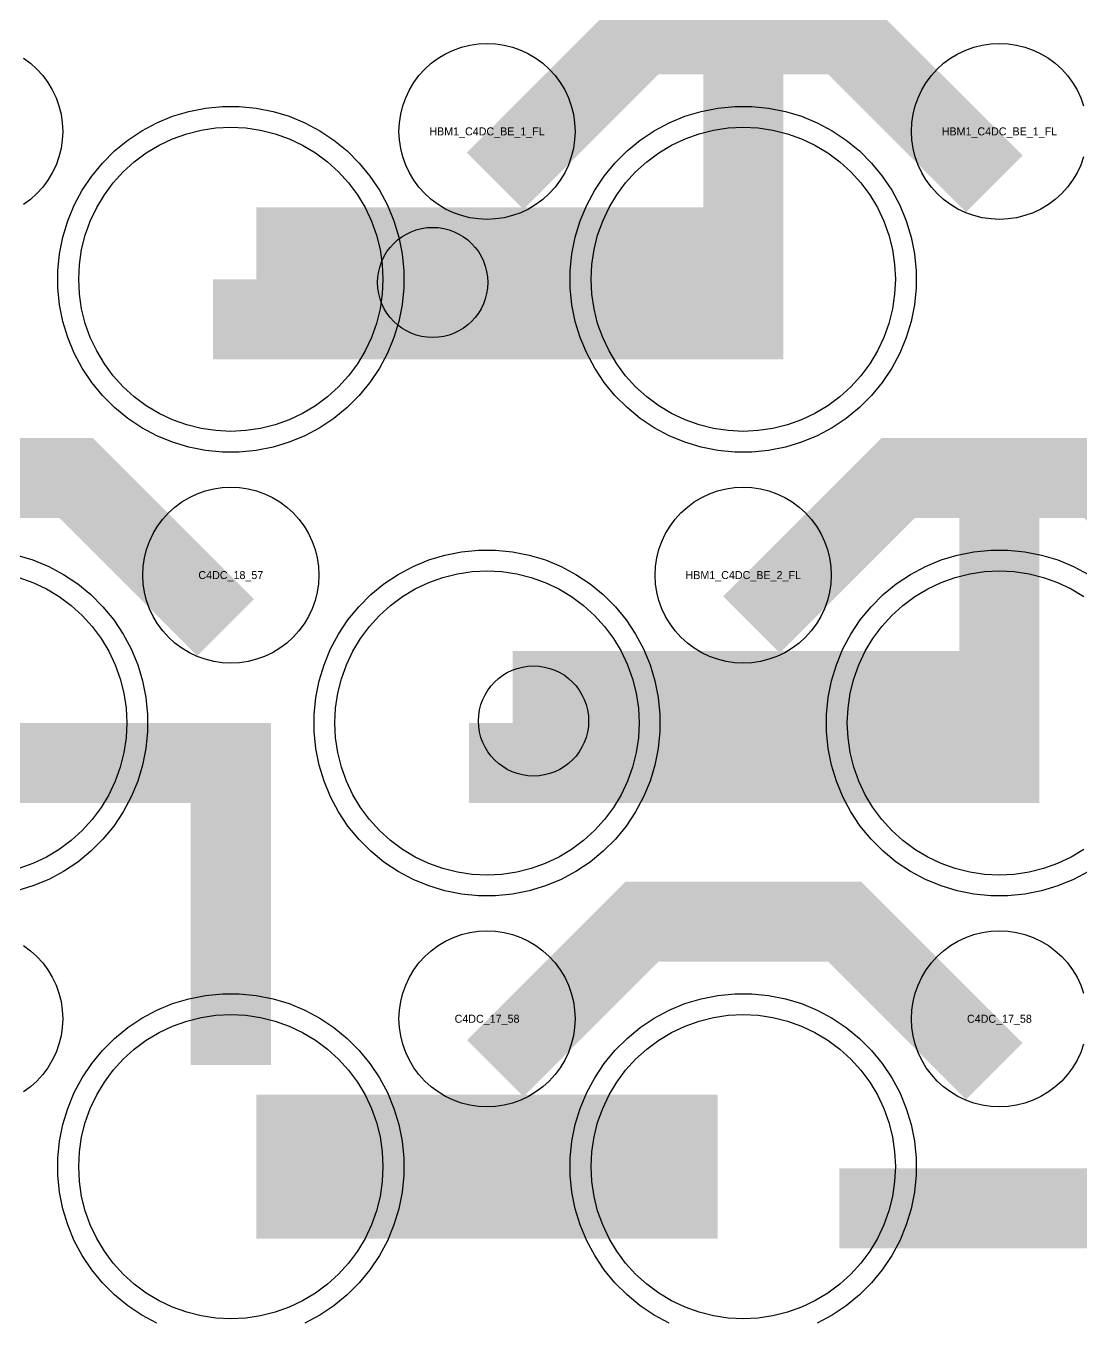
# Model space of a CAD drawing. Extents: x -11880 to 11880, y -14992 to 14992.
# Drawn here: x 6416 to 6745.5, y -12532.5 to -12127.7 of the extents above; entities that cross this region are included whole.
import ezdxf
from ezdxf.enums import TextEntityAlignment as Align

# ---------------------------------------------------------------- set-up
doc = ezdxf.new("R2010")
doc.units = 0
doc.header["$MEASUREMENT"] = 0
for name, color, linetype in [('GDS_775_DT_237', 138, 'CONTINUOUS'), ('RDL1_FS', 34, 'CONTINUOUS'), ('RDL_BS', 160, 'CONTINUOUS')]:
    doc.layers.add(name, color=color, linetype=linetype)

msp = doc.modelspace()

# ---------------------------------------------------------------- linework, layer by layer
at = {"layer": 'RDL1_FS'}
for points in [[(6480, -12254.354), (6475.343, -12254.125), (6470.732, -12253.441), (6466.209, -12252.309), (6461.819, -12250.737), (6457.605, -12248.745), (6453.605, -12246.347), (6449.86, -12243.569), (6446.406, -12240.439), (6443.276, -12236.985), (6440.498, -12233.24), (6438.1, -12229.24), (6436.108, -12225.026), (6434.536, -12220.636), (6433.404, -12216.113), (6432.72, -12211.502), (6432.491, -12206.845), (6432.72, -12202.188), (6433.404, -12197.577), (6434.536, -12193.054), (6436.108, -12188.664), (6438.1, -12184.45), (6440.498, -12180.45), (6443.276, -12176.705), (6446.406, -12173.251), (6449.86, -12170.121), (6453.605, -12167.343), (6457.605, -12164.945), (6461.819, -12162.953), (6466.209, -12161.381), (6470.732, -12160.249), (6475.343, -12159.565), (6480, -12159.336), (6484.657, -12159.565), (6489.268, -12160.249), (6493.791, -12161.381), (6498.181, -12162.953), (6502.395, -12164.945), (6506.395, -12167.343), (6510.14, -12170.121), (6513.594, -12173.251), (6516.724, -12176.705), (6519.502, -12180.45), (6521.9, -12184.45), (6523.892, -12188.664), (6525.464, -12193.054), (6526.596, -12197.577), (6527.28, -12202.188), (6527.509, -12206.845), (6527.28, -12211.502), (6526.596, -12216.113), (6525.464, -12220.636), (6523.892, -12225.026), (6521.9, -12229.24), (6519.502, -12233.24), (6516.724, -12236.985), (6513.594, -12240.439), (6510.14, -12243.569), (6506.395, -12246.347), (6502.395, -12248.745), (6498.181, -12250.737), (6493.791, -12252.309), (6489.268, -12253.441), (6484.657, -12254.125)], [(6640, -12254.354), (6635.343, -12254.125), (6630.732, -12253.441), (6626.209, -12252.309), (6621.819, -12250.737), (6617.605, -12248.745), (6613.605, -12246.347), (6609.86, -12243.569), (6606.406, -12240.439), (6603.276, -12236.985), (6600.498, -12233.24), (6598.1, -12229.24), (6596.108, -12225.026), (6594.536, -12220.636), (6593.404, -12216.113), (6592.72, -12211.502), (6592.491, -12206.845), (6592.72, -12202.188), (6593.404, -12197.577), (6594.536, -12193.054), (6596.108, -12188.664), (6598.1, -12184.45), (6600.498, -12180.45), (6603.276, -12176.705), (6606.406, -12173.251), (6609.86, -12170.121), (6613.605, -12167.343), (6617.605, -12164.945), (6621.819, -12162.953), (6626.209, -12161.381), (6630.732, -12160.249), (6635.343, -12159.565), (6640, -12159.336), (6644.657, -12159.565), (6649.268, -12160.249), (6653.791, -12161.381), (6658.181, -12162.953), (6662.395, -12164.945), (6666.395, -12167.343), (6670.14, -12170.121), (6673.594, -12173.251), (6676.724, -12176.705), (6679.502, -12180.45), (6681.9, -12184.45), (6683.892, -12188.664), (6685.464, -12193.054), (6686.596, -12197.577), (6687.28, -12202.188), (6687.509, -12206.845), (6687.28, -12211.502), (6686.596, -12216.113), (6685.464, -12220.636), (6683.892, -12225.026), (6681.9, -12229.24), (6679.502, -12233.24), (6676.724, -12236.985), (6673.594, -12240.439), (6670.14, -12243.569), (6666.395, -12246.347), (6662.395, -12248.745), (6658.181, -12250.737), (6653.791, -12252.309), (6649.268, -12253.441), (6644.657, -12254.125)], [(6560, -12392.919), (6555.343, -12392.69), (6550.732, -12392.006), (6546.209, -12390.874), (6541.819, -12389.302), (6537.605, -12387.31), (6533.605, -12384.912), (6529.86, -12382.134), (6526.406, -12379.004), (6523.276, -12375.55), (6520.498, -12371.805), (6518.1, -12367.805), (6516.108, -12363.591), (6514.536, -12359.201), (6513.404, -12354.678), (6512.72, -12350.067), (6512.491, -12345.41), (6512.72, -12340.753), (6513.404, -12336.142), (6514.536, -12331.619), (6516.108, -12327.229), (6518.1, -12323.015), (6520.498, -12319.015), (6523.276, -12315.27), (6526.406, -12311.816), (6529.86, -12308.686), (6533.605, -12305.908), (6537.605, -12303.51), (6541.819, -12301.518), (6546.209, -12299.946), (6550.732, -12298.814), (6555.343, -12298.13), (6560, -12297.901), (6564.657, -12298.13), (6569.268, -12298.814), (6573.791, -12299.946), (6578.181, -12301.518), (6582.395, -12303.51), (6586.395, -12305.908), (6590.14, -12308.686), (6593.594, -12311.816), (6596.724, -12315.27), (6599.502, -12319.015), (6601.9, -12323.015), (6603.892, -12327.229), (6605.464, -12331.619), (6606.596, -12336.142), (6607.28, -12340.753), (6607.509, -12345.41), (6607.28, -12350.067), (6606.596, -12354.678), (6605.464, -12359.201), (6603.892, -12363.591), (6601.9, -12367.805), (6599.502, -12371.805), (6596.724, -12375.55), (6593.594, -12379.004), (6590.14, -12382.134), (6586.395, -12384.912), (6582.395, -12387.31), (6578.181, -12389.302), (6573.791, -12390.874), (6569.268, -12392.006), (6564.657, -12392.69)], [(6480, -12531.484), (6475.343, -12531.255), (6470.732, -12530.571), (6466.209, -12529.439), (6461.819, -12527.867), (6457.605, -12525.875), (6453.605, -12523.477), (6449.86, -12520.699), (6446.406, -12517.569), (6443.276, -12514.115), (6440.498, -12510.37), (6438.1, -12506.37), (6436.108, -12502.156), (6434.536, -12497.766), (6433.404, -12493.243), (6432.72, -12488.632), (6432.491, -12483.975), (6432.72, -12479.318), (6433.404, -12474.707), (6434.536, -12470.184), (6436.108, -12465.794), (6438.1, -12461.58), (6440.498, -12457.58), (6443.276, -12453.835), (6446.406, -12450.381), (6449.86, -12447.251), (6453.605, -12444.473), (6457.605, -12442.075), (6461.819, -12440.083), (6466.209, -12438.511), (6470.732, -12437.379), (6475.343, -12436.695), (6480, -12436.466), (6484.657, -12436.695), (6489.268, -12437.379), (6493.791, -12438.511), (6498.181, -12440.083), (6502.395, -12442.075), (6506.395, -12444.473), (6510.14, -12447.251), (6513.594, -12450.381), (6516.724, -12453.835), (6519.502, -12457.58), (6521.9, -12461.58), (6523.892, -12465.794), (6525.464, -12470.184), (6526.596, -12474.707), (6527.28, -12479.318), (6527.509, -12483.975), (6527.28, -12488.632), (6526.596, -12493.243), (6525.464, -12497.766), (6523.892, -12502.156), (6521.9, -12506.37), (6519.502, -12510.37), (6516.724, -12514.115), (6513.594, -12517.569), (6510.14, -12520.699), (6506.395, -12523.477), (6502.395, -12525.875), (6498.181, -12527.867), (6493.791, -12529.439), (6489.268, -12530.571), (6484.657, -12531.255)], [(6640, -12531.484), (6635.343, -12531.255), (6630.732, -12530.571), (6626.209, -12529.439), (6621.819, -12527.867), (6617.605, -12525.875), (6613.605, -12523.477), (6609.86, -12520.699), (6606.406, -12517.569), (6603.276, -12514.115), (6600.498, -12510.37), (6598.1, -12506.37), (6596.108, -12502.156), (6594.536, -12497.766), (6593.404, -12493.243), (6592.72, -12488.632), (6592.491, -12483.975), (6592.72, -12479.318), (6593.404, -12474.707), (6594.536, -12470.184), (6596.108, -12465.794), (6598.1, -12461.58), (6600.498, -12457.58), (6603.276, -12453.835), (6606.406, -12450.381), (6609.86, -12447.251), (6613.605, -12444.473), (6617.605, -12442.075), (6621.819, -12440.083), (6626.209, -12438.511), (6630.732, -12437.379), (6635.343, -12436.695), (6640, -12436.466), (6644.657, -12436.695), (6649.268, -12437.379), (6653.791, -12438.511), (6658.181, -12440.083), (6662.395, -12442.075), (6666.395, -12444.473), (6670.14, -12447.251), (6673.594, -12450.381), (6676.724, -12453.835), (6679.502, -12457.58), (6681.9, -12461.58), (6683.892, -12465.794), (6685.464, -12470.184), (6686.596, -12474.707), (6687.28, -12479.318), (6687.509, -12483.975), (6687.28, -12488.632), (6686.596, -12493.243), (6685.464, -12497.766), (6683.892, -12502.156), (6681.9, -12506.37), (6679.502, -12510.37), (6676.724, -12514.115), (6673.594, -12517.569), (6670.14, -12520.699), (6666.395, -12523.477), (6662.395, -12525.875), (6658.181, -12527.867), (6653.791, -12529.439), (6649.268, -12530.571), (6644.657, -12531.255)]]:
    msp.add_lwpolyline(points, close=True, dxfattribs=at)
for points in [[(6488.002, -12206.845, 45, 45, 0), (6560.002, -12206.845, 45, 45, 0)], [(6560.002, -12206.845, 45, 45, 0), (6632.002, -12206.845, 45, 45, 0)], [(6568.002, -12345.41, 45, 45, 0), (6640.002, -12345.41, 45, 45, 0)], [(6640.002, -12345.41, 45, 45, 0), (6712.002, -12345.41, 45, 45, 0)], [(6488.002, -12483.975, 45, 45, 0), (6560.002, -12483.975, 45, 45, 0)], [(6560.002, -12483.975, 45, 45, 0), (6632.002, -12483.975, 45, 45, 0)]]:
    msp.add_lwpolyline(points, format="xyseb", dxfattribs=at)
for points in [[(6413.791, -12299.946), (6418.181, -12301.518), (6422.395, -12303.51), (6426.395, -12305.908), (6430.14, -12308.686), (6433.594, -12311.816), (6436.724, -12315.27), (6439.502, -12319.015), (6441.9, -12323.015), (6443.892, -12327.229), (6445.464, -12331.619), (6446.596, -12336.142), (6447.28, -12340.753), (6447.509, -12345.41), (6447.28, -12350.067), (6446.596, -12354.678), (6445.464, -12359.201), (6443.892, -12363.591), (6441.9, -12367.805), (6439.502, -12371.805), (6436.724, -12375.55), (6433.594, -12379.004), (6430.14, -12382.134), (6426.395, -12384.912), (6422.395, -12387.31), (6418.181, -12389.302), (6413.791, -12390.874)], [(6746.395, -12384.912), (6742.395, -12387.31), (6738.181, -12389.302), (6733.791, -12390.874), (6729.268, -12392.006), (6724.657, -12392.69), (6720, -12392.919), (6715.343, -12392.69), (6710.732, -12392.006), (6706.209, -12390.874), (6701.819, -12389.302), (6697.605, -12387.31), (6693.605, -12384.912), (6689.86, -12382.134), (6686.406, -12379.004), (6683.276, -12375.55), (6680.498, -12371.805), (6678.1, -12367.805), (6676.108, -12363.591), (6674.536, -12359.201), (6673.404, -12354.678), (6672.72, -12350.067), (6672.491, -12345.41), (6672.72, -12340.753), (6673.404, -12336.142), (6674.536, -12331.619), (6676.108, -12327.229), (6678.1, -12323.015), (6680.498, -12319.015), (6683.276, -12315.27), (6686.406, -12311.816), (6689.86, -12308.686), (6693.605, -12305.908), (6697.605, -12303.51), (6701.819, -12301.518), (6706.209, -12299.946), (6710.732, -12298.814), (6715.343, -12298.13), (6720, -12297.901), (6724.657, -12298.13), (6729.268, -12298.814), (6733.791, -12299.946), (6738.181, -12301.518), (6742.395, -12303.51), (6746.395, -12305.908)]]:
    msp.add_lwpolyline(points, dxfattribs=at)
for centre in [(6543.02, -12207.838), (6574.527, -12344.793)]:
    msp.add_circle(centre, 17.2, dxfattribs=at)
at = {"layer": 'RDL_BS'}
for points in [[(6640, -12231.845, 25, 25, 0), (6640, -12117.844, 25, 25, 0)], [(6562.562, -12176.159, 25, 25, 0), (6608.377, -12130.344, 25, 25, 0), (6641.93, -12130.344, 25, 25, 0)], [(6718.401, -12177.058, 25, 25, 0), (6671.687, -12130.344, 25, 25, 0), (6641.929, -12130.344, 25, 25, 0)], [(6474.397, -12219.345, 25, 25, 0), (6652.5, -12219.345, 25, 25, 0)], [(6720, -12370.41, 25, 25, 0), (6720, -12256.409, 25, 25, 0)], [(6478.401, -12315.623, 25, 25, 0), (6431.687, -12268.909, 25, 25, 0), (6401.929, -12268.909, 25, 25, 0)], [(6642.562, -12314.724, 25, 25, 0), (6688.377, -12268.909, 25, 25, 0), (6721.93, -12268.909, 25, 25, 0)], [(6798.401, -12315.623, 25, 25, 0), (6751.687, -12268.909, 25, 25, 0), (6721.929, -12268.909, 25, 25, 0)], [(6480, -12452.187, 25, 25, 0), (6480, -12345.41, 25, 25, 0)], [(6492.5, -12357.91, 25, 25, 0), (6406.667, -12357.91, 25, 25, 0)], [(6452.944, -12357.91, 25, 25, 0), (6411.74, -12357.91, 25, 25, 0)], [(6554.397, -12357.91, 25, 25, 0), (6732.5, -12357.91, 25, 25, 0)], [(6480, -12375.879, 25, 25, 0), (6480, -12421.499, 25, 25, 0)], [(6562.562, -12453.289, 25, 25, 0), (6608.377, -12407.474, 25, 25, 0), (6641.93, -12407.474, 25, 25, 0)], [(6718.401, -12454.188, 25, 25, 0), (6671.687, -12407.474, 25, 25, 0), (6641.929, -12407.474, 25, 25, 0)], [(6670.016, -12496.988, 25, 25, 0), (6779.281, -12496.988, 25, 25, 0)]]:
    msp.add_lwpolyline(points, format="xyseb", dxfattribs=at)
for points in [[(6560, -12188.151), (6557.307, -12188.019), (6554.635, -12187.623), (6552.016, -12186.966), (6549.481, -12186.059), (6547.044, -12184.907), (6544.72, -12183.514), (6542.557, -12181.911), (6540.558, -12180.099), (6538.746, -12178.1), (6537.143, -12175.937), (6535.75, -12173.613), (6534.598, -12171.176), (6533.691, -12168.641), (6533.034, -12166.022), (6532.638, -12163.35), (6532.506, -12160.657), (6532.638, -12157.964), (6533.034, -12155.292), (6533.691, -12152.673), (6534.598, -12150.138), (6535.75, -12147.701), (6537.143, -12145.377), (6538.746, -12143.214), (6540.558, -12141.215), (6542.557, -12139.403), (6544.72, -12137.8), (6547.044, -12136.407), (6549.481, -12135.255), (6552.016, -12134.348), (6554.635, -12133.691), (6557.307, -12133.295), (6560, -12133.163), (6562.693, -12133.295), (6565.365, -12133.691), (6567.984, -12134.348), (6570.519, -12135.255), (6572.956, -12136.407), (6575.28, -12137.8), (6577.443, -12139.403), (6579.442, -12141.215), (6581.254, -12143.214), (6582.857, -12145.377), (6584.25, -12147.701), (6585.402, -12150.138), (6586.309, -12152.673), (6586.966, -12155.292), (6587.362, -12157.964), (6587.494, -12160.657), (6587.362, -12163.35), (6586.966, -12166.022), (6586.309, -12168.641), (6585.402, -12171.176), (6584.25, -12173.613), (6582.857, -12175.937), (6581.254, -12178.1), (6579.442, -12180.099), (6577.443, -12181.911), (6575.28, -12183.514), (6572.956, -12184.907), (6570.519, -12186.059), (6567.984, -12186.966), (6565.365, -12187.623), (6562.693, -12188.019)], [(6477.356, -12260.845), (6472.062, -12260.328), (6466.835, -12259.282), (6461.795, -12257.751), (6456.885, -12255.72), (6452.223, -12253.228), (6447.809, -12250.281), (6443.708, -12246.919), (6439.926, -12243.137), (6436.564, -12239.036), (6433.617, -12234.622), (6431.125, -12229.96), (6429.094, -12225.05), (6427.563, -12220.01), (6426.517, -12214.783), (6426, -12209.489), (6426, -12204.201), (6426.517, -12198.907), (6427.563, -12193.68), (6429.094, -12188.64), (6431.125, -12183.73), (6433.617, -12179.068), (6436.564, -12174.654), (6439.926, -12170.553), (6443.708, -12166.771), (6447.809, -12163.409), (6452.223, -12160.462), (6456.885, -12157.97), (6461.795, -12155.939), (6466.835, -12154.408), (6472.062, -12153.362), (6477.356, -12152.845), (6482.644, -12152.845), (6487.938, -12153.362), (6493.165, -12154.408), (6498.205, -12155.939), (6503.115, -12157.97), (6507.777, -12160.462), (6512.191, -12163.409), (6516.292, -12166.771), (6520.074, -12170.553), (6523.436, -12174.654), (6526.383, -12179.068), (6528.875, -12183.73), (6530.906, -12188.64), (6532.437, -12193.68), (6533.483, -12198.907), (6534, -12204.201), (6534, -12209.489), (6533.483, -12214.783), (6532.437, -12220.01), (6530.906, -12225.05), (6528.875, -12229.96), (6526.383, -12234.622), (6523.436, -12239.036), (6520.074, -12243.137), (6516.292, -12246.919), (6512.191, -12250.281), (6507.777, -12253.228), (6503.115, -12255.72), (6498.205, -12257.751), (6493.165, -12259.282), (6487.938, -12260.328), (6482.644, -12260.845)], [(6637.356, -12260.845), (6632.062, -12260.328), (6626.835, -12259.282), (6621.795, -12257.751), (6616.885, -12255.72), (6612.223, -12253.228), (6607.809, -12250.281), (6603.708, -12246.919), (6599.926, -12243.137), (6596.564, -12239.036), (6593.617, -12234.622), (6591.125, -12229.96), (6589.094, -12225.05), (6587.563, -12220.01), (6586.517, -12214.783), (6586, -12209.489), (6586, -12204.201), (6586.517, -12198.907), (6587.563, -12193.68), (6589.094, -12188.64), (6591.125, -12183.73), (6593.617, -12179.068), (6596.564, -12174.654), (6599.926, -12170.553), (6603.708, -12166.771), (6607.809, -12163.409), (6612.223, -12160.462), (6616.885, -12157.97), (6621.795, -12155.939), (6626.835, -12154.408), (6632.062, -12153.362), (6637.356, -12152.845), (6642.644, -12152.845), (6647.938, -12153.362), (6653.165, -12154.408), (6658.205, -12155.939), (6663.115, -12157.97), (6667.777, -12160.462), (6672.191, -12163.409), (6676.292, -12166.771), (6680.074, -12170.553), (6683.436, -12174.654), (6686.383, -12179.068), (6688.875, -12183.73), (6690.906, -12188.64), (6692.437, -12193.68), (6693.483, -12198.907), (6694, -12204.201), (6694, -12209.489), (6693.483, -12214.783), (6692.437, -12220.01), (6690.906, -12225.05), (6688.875, -12229.96), (6686.383, -12234.622), (6683.436, -12239.036), (6680.074, -12243.137), (6676.292, -12246.919), (6672.191, -12250.281), (6667.777, -12253.228), (6663.115, -12255.72), (6658.205, -12257.751), (6653.165, -12259.282), (6647.938, -12260.328), (6642.644, -12260.845)], [(6480, -12326.716), (6477.307, -12326.584), (6474.635, -12326.188), (6472.016, -12325.531), (6469.481, -12324.624), (6467.044, -12323.472), (6464.72, -12322.079), (6462.557, -12320.476), (6460.558, -12318.664), (6458.746, -12316.665), (6457.143, -12314.502), (6455.75, -12312.178), (6454.598, -12309.741), (6453.691, -12307.206), (6453.034, -12304.587), (6452.638, -12301.915), (6452.506, -12299.222), (6452.638, -12296.529), (6453.034, -12293.857), (6453.691, -12291.238), (6454.598, -12288.703), (6455.75, -12286.266), (6457.143, -12283.942), (6458.746, -12281.779), (6460.558, -12279.78), (6462.557, -12277.968), (6464.72, -12276.365), (6467.044, -12274.972), (6469.481, -12273.82), (6472.016, -12272.913), (6474.635, -12272.256), (6477.307, -12271.86), (6480, -12271.728), (6482.693, -12271.86), (6485.365, -12272.256), (6487.984, -12272.913), (6490.519, -12273.82), (6492.956, -12274.972), (6495.28, -12276.365), (6497.443, -12277.968), (6499.442, -12279.78), (6501.254, -12281.779), (6502.857, -12283.942), (6504.25, -12286.266), (6505.402, -12288.703), (6506.309, -12291.238), (6506.966, -12293.857), (6507.362, -12296.529), (6507.494, -12299.222), (6507.362, -12301.915), (6506.966, -12304.587), (6506.309, -12307.206), (6505.402, -12309.741), (6504.25, -12312.178), (6502.857, -12314.502), (6501.254, -12316.665), (6499.442, -12318.664), (6497.443, -12320.476), (6495.28, -12322.079), (6492.956, -12323.472), (6490.519, -12324.624), (6487.984, -12325.531), (6485.365, -12326.188), (6482.693, -12326.584)], [(6640, -12326.716), (6637.307, -12326.584), (6634.635, -12326.188), (6632.016, -12325.531), (6629.481, -12324.624), (6627.044, -12323.472), (6624.72, -12322.079), (6622.557, -12320.476), (6620.558, -12318.664), (6618.746, -12316.665), (6617.143, -12314.502), (6615.75, -12312.178), (6614.598, -12309.741), (6613.691, -12307.206), (6613.034, -12304.587), (6612.638, -12301.915), (6612.506, -12299.222), (6612.638, -12296.529), (6613.034, -12293.857), (6613.691, -12291.238), (6614.598, -12288.703), (6615.75, -12286.266), (6617.143, -12283.942), (6618.746, -12281.779), (6620.558, -12279.78), (6622.557, -12277.968), (6624.72, -12276.365), (6627.044, -12274.972), (6629.481, -12273.82), (6632.016, -12272.913), (6634.635, -12272.256), (6637.307, -12271.86), (6640, -12271.728), (6642.693, -12271.86), (6645.365, -12272.256), (6647.984, -12272.913), (6650.519, -12273.82), (6652.956, -12274.972), (6655.28, -12276.365), (6657.443, -12277.968), (6659.442, -12279.78), (6661.254, -12281.779), (6662.857, -12283.942), (6664.25, -12286.266), (6665.402, -12288.703), (6666.309, -12291.238), (6666.966, -12293.857), (6667.362, -12296.529), (6667.494, -12299.222), (6667.362, -12301.915), (6666.966, -12304.587), (6666.309, -12307.206), (6665.402, -12309.741), (6664.25, -12312.178), (6662.857, -12314.502), (6661.254, -12316.665), (6659.442, -12318.664), (6657.443, -12320.476), (6655.28, -12322.079), (6652.956, -12323.472), (6650.519, -12324.624), (6647.984, -12325.531), (6645.365, -12326.188), (6642.693, -12326.584)], [(6557.356, -12399.41), (6552.062, -12398.893), (6546.835, -12397.847), (6541.795, -12396.316), (6536.885, -12394.285), (6532.223, -12391.793), (6527.809, -12388.846), (6523.708, -12385.484), (6519.926, -12381.702), (6516.564, -12377.601), (6513.617, -12373.187), (6511.125, -12368.525), (6509.094, -12363.615), (6507.563, -12358.575), (6506.517, -12353.348), (6506, -12348.054), (6506, -12342.766), (6506.517, -12337.472), (6507.563, -12332.245), (6509.094, -12327.205), (6511.125, -12322.295), (6513.617, -12317.633), (6516.564, -12313.219), (6519.926, -12309.118), (6523.708, -12305.336), (6527.809, -12301.974), (6532.223, -12299.027), (6536.885, -12296.535), (6541.795, -12294.504), (6546.835, -12292.973), (6552.062, -12291.927), (6557.356, -12291.41), (6562.644, -12291.41), (6567.938, -12291.927), (6573.165, -12292.973), (6578.205, -12294.504), (6583.115, -12296.535), (6587.777, -12299.027), (6592.191, -12301.974), (6596.292, -12305.336), (6600.074, -12309.118), (6603.436, -12313.219), (6606.383, -12317.633), (6608.875, -12322.295), (6610.906, -12327.205), (6612.437, -12332.245), (6613.483, -12337.472), (6614, -12342.766), (6614, -12348.054), (6613.483, -12353.348), (6612.437, -12358.575), (6610.906, -12363.615), (6608.875, -12368.525), (6606.383, -12373.187), (6603.436, -12377.601), (6600.074, -12381.702), (6596.292, -12385.484), (6592.191, -12388.846), (6587.777, -12391.793), (6583.115, -12394.285), (6578.205, -12396.316), (6573.165, -12397.847), (6567.938, -12398.893), (6562.644, -12399.41)], [(6560, -12465.281), (6557.307, -12465.149), (6554.635, -12464.753), (6552.016, -12464.096), (6549.481, -12463.189), (6547.044, -12462.037), (6544.72, -12460.644), (6542.557, -12459.041), (6540.558, -12457.229), (6538.746, -12455.23), (6537.143, -12453.067), (6535.75, -12450.743), (6534.598, -12448.306), (6533.691, -12445.771), (6533.034, -12443.152), (6532.638, -12440.48), (6532.506, -12437.787), (6532.638, -12435.094), (6533.034, -12432.422), (6533.691, -12429.803), (6534.598, -12427.268), (6535.75, -12424.831), (6537.143, -12422.507), (6538.746, -12420.344), (6540.558, -12418.345), (6542.557, -12416.533), (6544.72, -12414.93), (6547.044, -12413.537), (6549.481, -12412.385), (6552.016, -12411.478), (6554.635, -12410.821), (6557.307, -12410.425), (6560, -12410.293), (6562.693, -12410.425), (6565.365, -12410.821), (6567.984, -12411.478), (6570.519, -12412.385), (6572.956, -12413.537), (6575.28, -12414.93), (6577.443, -12416.533), (6579.442, -12418.345), (6581.254, -12420.344), (6582.857, -12422.507), (6584.25, -12424.831), (6585.402, -12427.268), (6586.309, -12429.803), (6586.966, -12432.422), (6587.362, -12435.094), (6587.494, -12437.787), (6587.362, -12440.48), (6586.966, -12443.152), (6586.309, -12445.771), (6585.402, -12448.306), (6584.25, -12450.743), (6582.857, -12453.067), (6581.254, -12455.23), (6579.442, -12457.229), (6577.443, -12459.041), (6575.28, -12460.644), (6572.956, -12462.037), (6570.519, -12463.189), (6567.984, -12464.096), (6565.365, -12464.753), (6562.693, -12465.149)]]:
    msp.add_lwpolyline(points, close=True, dxfattribs=at)
for points in [[(6746.309, -12168.641), (6745.402, -12171.176), (6744.25, -12173.613), (6742.857, -12175.937), (6741.254, -12178.1), (6739.442, -12180.099), (6737.443, -12181.911), (6735.28, -12183.514), (6732.956, -12184.907), (6730.519, -12186.059), (6727.984, -12186.966), (6725.365, -12187.623), (6722.693, -12188.019), (6720, -12188.151), (6717.307, -12188.019), (6714.635, -12187.623), (6712.016, -12186.966), (6709.481, -12186.059), (6707.044, -12184.907), (6704.72, -12183.514), (6702.557, -12181.911), (6700.558, -12180.099), (6698.746, -12178.1), (6697.143, -12175.937), (6695.75, -12173.613), (6694.598, -12171.176), (6693.691, -12168.641), (6693.034, -12166.022), (6692.638, -12163.35), (6692.506, -12160.657), (6692.638, -12157.964), (6693.034, -12155.292), (6693.691, -12152.673), (6694.598, -12150.138), (6695.75, -12147.701), (6697.143, -12145.377), (6698.746, -12143.214), (6700.558, -12141.215), (6702.557, -12139.403), (6704.72, -12137.8), (6707.044, -12136.407), (6709.481, -12135.255), (6712.016, -12134.348), (6714.635, -12133.691), (6717.307, -12133.295), (6720, -12133.163), (6722.693, -12133.295), (6725.365, -12133.691), (6727.984, -12134.348), (6730.519, -12135.255), (6732.956, -12136.407), (6735.28, -12137.8), (6737.443, -12139.403), (6739.442, -12141.215), (6741.254, -12143.214), (6742.857, -12145.377), (6744.25, -12147.701), (6745.402, -12150.138), (6746.309, -12152.673)], [(6415.28, -12137.8), (6417.443, -12139.403), (6419.442, -12141.215), (6421.254, -12143.214), (6422.857, -12145.377), (6424.25, -12147.701), (6425.402, -12150.138), (6426.309, -12152.673), (6426.966, -12155.292), (6427.362, -12157.964), (6427.494, -12160.657), (6427.362, -12163.35), (6426.966, -12166.022), (6426.309, -12168.641), (6425.402, -12171.176), (6424.25, -12173.613), (6422.857, -12175.937), (6421.254, -12178.1), (6419.442, -12180.099), (6417.443, -12181.911), (6415.28, -12183.514)], [(6413.165, -12292.973), (6418.205, -12294.504), (6423.115, -12296.535), (6427.777, -12299.027), (6432.191, -12301.974), (6436.292, -12305.336), (6440.074, -12309.118), (6443.436, -12313.219), (6446.383, -12317.633), (6448.875, -12322.295), (6450.906, -12327.205), (6452.437, -12332.245), (6453.483, -12337.472), (6454, -12342.766), (6454, -12348.054), (6453.483, -12353.348), (6452.437, -12358.575), (6450.906, -12363.615), (6448.875, -12368.525), (6446.383, -12373.187), (6443.436, -12377.601), (6440.074, -12381.702), (6436.292, -12385.484), (6432.191, -12388.846), (6427.777, -12391.793), (6423.115, -12394.285), (6418.205, -12396.316), (6413.165, -12397.847)], [(6747.777, -12391.793), (6743.115, -12394.285), (6738.205, -12396.316), (6733.165, -12397.847), (6727.938, -12398.893), (6722.644, -12399.41), (6717.356, -12399.41), (6712.062, -12398.893), (6706.835, -12397.847), (6701.795, -12396.316), (6696.885, -12394.285), (6692.223, -12391.793), (6687.809, -12388.846), (6683.708, -12385.484), (6679.926, -12381.702), (6676.564, -12377.601), (6673.617, -12373.187), (6671.125, -12368.525), (6669.094, -12363.615), (6667.563, -12358.575), (6666.517, -12353.348), (6666, -12348.054), (6666, -12342.766), (6666.517, -12337.472), (6667.563, -12332.245), (6669.094, -12327.205), (6671.125, -12322.295), (6673.617, -12317.633), (6676.564, -12313.219), (6679.926, -12309.118), (6683.708, -12305.336), (6687.809, -12301.974), (6692.223, -12299.027), (6696.885, -12296.535), (6701.795, -12294.504), (6706.835, -12292.973), (6712.062, -12291.927), (6717.356, -12291.41), (6722.644, -12291.41), (6727.938, -12291.927), (6733.165, -12292.973), (6738.205, -12294.504), (6743.115, -12296.535), (6747.777, -12299.027)], [(6746.309, -12445.771), (6745.402, -12448.306), (6744.25, -12450.743), (6742.857, -12453.067), (6741.254, -12455.23), (6739.442, -12457.229), (6737.443, -12459.041), (6735.28, -12460.644), (6732.956, -12462.037), (6730.519, -12463.189), (6727.984, -12464.096), (6725.365, -12464.753), (6722.693, -12465.149), (6720, -12465.281), (6717.307, -12465.149), (6714.635, -12464.753), (6712.016, -12464.096), (6709.481, -12463.189), (6707.044, -12462.037), (6704.72, -12460.644), (6702.557, -12459.041), (6700.558, -12457.229), (6698.746, -12455.23), (6697.143, -12453.067), (6695.75, -12450.743), (6694.598, -12448.306), (6693.691, -12445.771), (6693.034, -12443.152), (6692.638, -12440.48), (6692.506, -12437.787), (6692.638, -12435.094), (6693.034, -12432.422), (6693.691, -12429.803), (6694.598, -12427.268), (6695.75, -12424.831), (6697.143, -12422.507), (6698.746, -12420.344), (6700.558, -12418.345), (6702.557, -12416.533), (6704.72, -12414.93), (6707.044, -12413.537), (6709.481, -12412.385), (6712.016, -12411.478), (6714.635, -12410.821), (6717.307, -12410.425), (6720, -12410.293), (6722.693, -12410.425), (6725.365, -12410.821), (6727.984, -12411.478), (6730.519, -12412.385), (6732.956, -12413.537), (6735.28, -12414.93), (6737.443, -12416.533), (6739.442, -12418.345), (6741.254, -12420.344), (6742.857, -12422.507), (6744.25, -12424.831), (6745.402, -12427.268), (6746.309, -12429.803)], [(6415.28, -12414.93), (6417.443, -12416.533), (6419.442, -12418.345), (6421.254, -12420.344), (6422.857, -12422.507), (6424.25, -12424.831), (6425.402, -12427.268), (6426.309, -12429.803), (6426.966, -12432.422), (6427.362, -12435.094), (6427.494, -12437.787), (6427.362, -12440.48), (6426.966, -12443.152), (6426.309, -12445.771), (6425.402, -12448.306), (6424.25, -12450.743), (6422.857, -12453.067), (6421.254, -12455.23), (6419.442, -12457.229), (6417.443, -12459.041), (6415.28, -12460.644)], [(6456.885, -12532.85), (6452.223, -12530.358), (6447.809, -12527.411), (6443.708, -12524.049), (6439.926, -12520.267), (6436.564, -12516.166), (6433.617, -12511.752), (6431.125, -12507.09), (6429.094, -12502.18), (6427.563, -12497.14), (6426.517, -12491.913), (6426, -12486.619), (6426, -12481.331), (6426.517, -12476.037), (6427.563, -12470.81), (6429.094, -12465.77), (6431.125, -12460.86), (6433.617, -12456.198), (6436.564, -12451.784), (6439.926, -12447.683), (6443.708, -12443.901), (6447.809, -12440.539), (6452.223, -12437.592), (6456.885, -12435.1), (6461.795, -12433.069), (6466.835, -12431.538), (6472.062, -12430.492), (6477.356, -12429.975), (6482.644, -12429.975), (6487.938, -12430.492), (6493.165, -12431.538), (6498.205, -12433.069), (6503.115, -12435.1), (6507.777, -12437.592), (6512.191, -12440.539), (6516.292, -12443.901), (6520.074, -12447.683), (6523.436, -12451.784), (6526.383, -12456.198), (6528.875, -12460.86), (6530.906, -12465.77), (6532.437, -12470.81), (6533.483, -12476.037), (6534, -12481.331), (6534, -12486.619), (6533.483, -12491.913), (6532.437, -12497.14), (6530.906, -12502.18), (6528.875, -12507.09), (6526.383, -12511.752), (6523.436, -12516.166), (6520.074, -12520.267), (6516.292, -12524.049), (6512.191, -12527.411), (6507.777, -12530.358), (6503.115, -12532.85)], [(6616.885, -12532.85), (6612.223, -12530.358), (6607.809, -12527.411), (6603.708, -12524.049), (6599.926, -12520.267), (6596.564, -12516.166), (6593.617, -12511.752), (6591.125, -12507.09), (6589.094, -12502.18), (6587.563, -12497.14), (6586.517, -12491.913), (6586, -12486.619), (6586, -12481.331), (6586.517, -12476.037), (6587.563, -12470.81), (6589.094, -12465.77), (6591.125, -12460.86), (6593.617, -12456.198), (6596.564, -12451.784), (6599.926, -12447.683), (6603.708, -12443.901), (6607.809, -12440.539), (6612.223, -12437.592), (6616.885, -12435.1), (6621.795, -12433.069), (6626.835, -12431.538), (6632.062, -12430.492), (6637.356, -12429.975), (6642.644, -12429.975), (6647.938, -12430.492), (6653.165, -12431.538), (6658.205, -12433.069), (6663.115, -12435.1), (6667.777, -12437.592), (6672.191, -12440.539), (6676.292, -12443.901), (6680.074, -12447.683), (6683.436, -12451.784), (6686.383, -12456.198), (6688.875, -12460.86), (6690.906, -12465.77), (6692.437, -12470.81), (6693.483, -12476.037), (6694, -12481.331), (6694, -12486.619), (6693.483, -12491.913), (6692.437, -12497.14), (6690.906, -12502.18), (6688.875, -12507.09), (6686.383, -12511.752), (6683.436, -12516.166), (6680.074, -12520.267), (6676.292, -12524.049), (6672.191, -12527.411), (6667.777, -12530.358), (6663.115, -12532.85)]]:
    msp.add_lwpolyline(points, dxfattribs=at)

# ---------------------------------------------------------------- texts
at = {"layer": 'GDS_775_DT_237'}
for s, p in [('HBM1_C4DC_BE_1_FL', (6560, -12160.657)), ('HBM1_C4DC_BE_1_FL', (6560, -12160.657)), ('HBM1_C4DC_BE_1_FL', (6720, -12160.657)), ('HBM1_C4DC_BE_1_FL', (6720, -12160.657)), ('C4DC_18_57', (6480, -12299.222)), ('C4DC_18_57', (6480, -12299.222)), ('HBM1_C4DC_BE_2_FL', (6640, -12299.222)), ('HBM1_C4DC_BE_2_FL', (6640, -12299.222)), ('C4DC_17_58', (6560, -12437.787)), ('C4DC_17_58', (6560, -12437.787)), ('C4DC_17_58', (6720, -12437.787)), ('C4DC_17_58', (6720, -12437.787))]:
    msp.add_text(s, height=2.5, dxfattribs=at).set_placement(p, align=Align.MIDDLE_CENTER)

doc.saveas('drawing.dxf')
